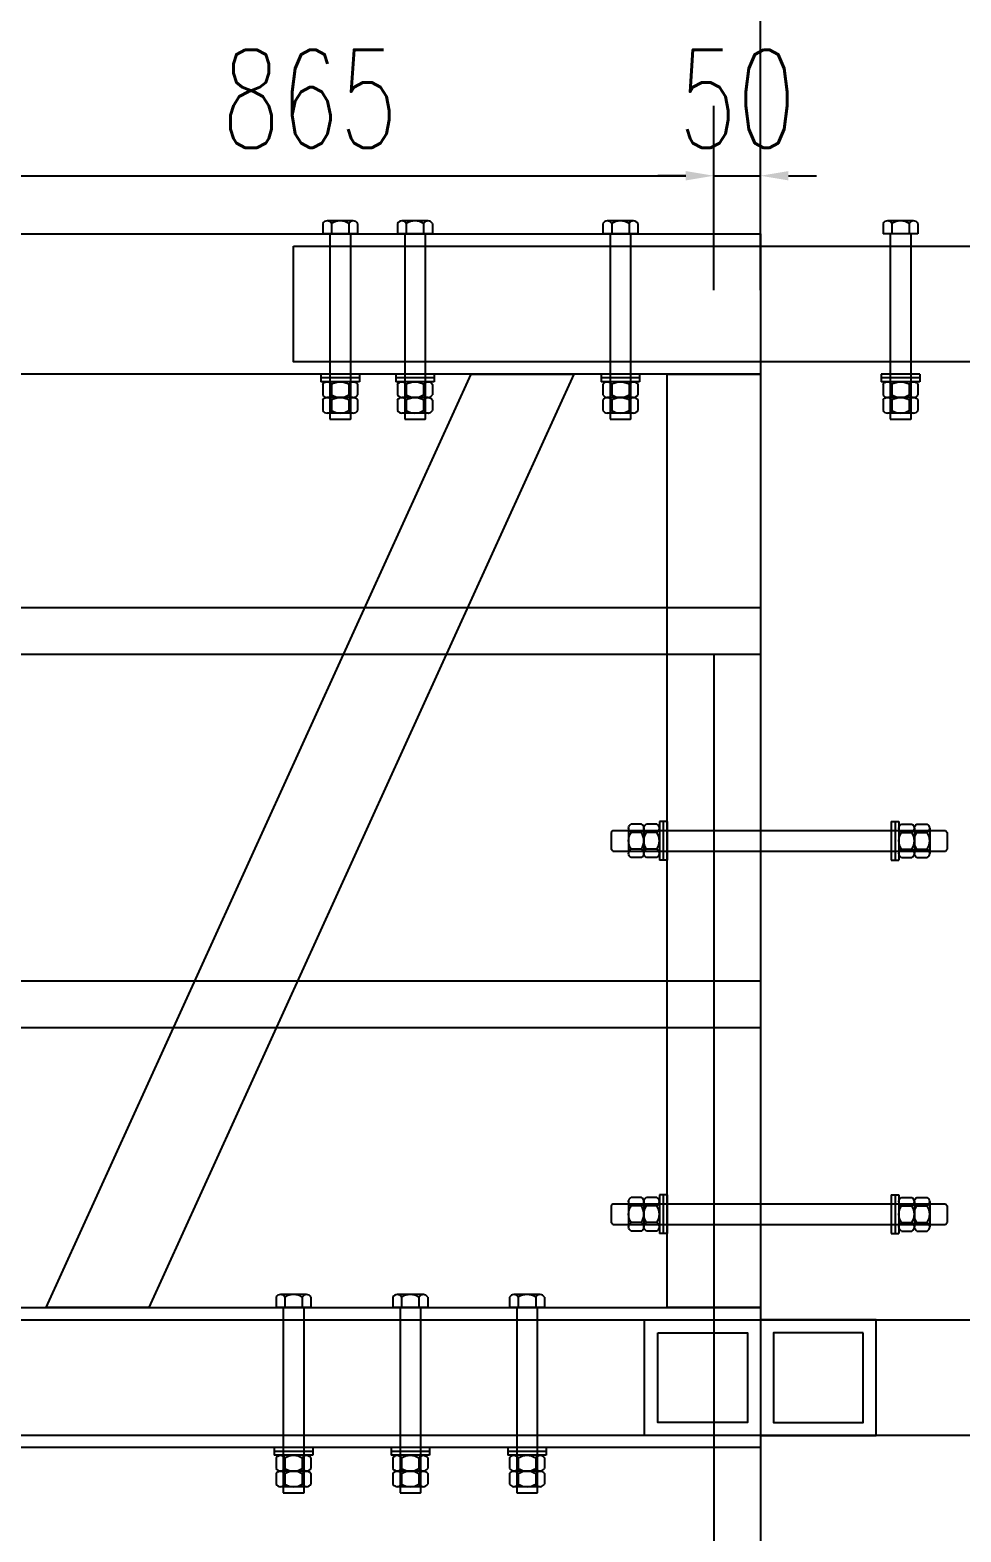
# Model space of a CAD drawing. Header units: millimetres. Extents: x -2430464 to 225692, y -180 to 1805330.
# Drawn here: x -668487 to -667490, y 490518 to 492127 of the extents above; entities that cross this region are included whole.
import ezdxf

# ---------------------------------------------------------------- set-up
doc = ezdxf.new("R2010")
doc.units = ezdxf.units.MM
doc.header["$LTSCALE"] = 1000
doc.layers.get('0').update_dxf_attribs({"linetype": 'CONTINUOUS'})
doc.layers.get('DEFPOINTS').update_dxf_attribs({"linetype": 'CONTINUOUS'})
for name, color, linetype in [('W-STEEL_FRAME钢架', 3, 'CONTINUOUS'), ('W-STEEL_KEEL钢龙骨', 5, 'CONTINUOUS'), ('尺寸', 6, 'CONTINUOUS'), ('方管150X150X12', 3, 'CONTINUOUS')]:
    doc.layers.add(name, color=color, linetype=linetype)
doc.layers.add('成片房屋', color=1, linetype='CONTINUOUS', lineweight=0)
doc.styles.add('STANDARD_T3', font='simplex.shx', dxfattribs={"width": 0.7, "bigfont": 'gbcbig.shx'})
doc.dimstyles.new('W&&100', dxfattribs={"dimtxt": 350, "dimasz": 100, "dimexe": 250, "dimexo": 300, "dimgap": 100, "dimtad": 1, "dimdec": 0, "dimzin": 0, "dimdsep": 46, "dimtxsty": 'STANDARD_T3', "dimcen": 0.09, "dimclrd": 1, "dimclre": 1, "dimclrt": 7, "dimazin": 2, "dimtfac": 1, "dimtdec": 0, "dimtix": 1, "dimtmove": 2, "dimatfit": 3, "dimfxl": 0, "dimtolj": 1, "dimtzin": 0, "dimarcsym": 0})
doc.dimstyles.new('W&&20', dxfattribs={"dimtxt": 70, "dimasz": 20, "dimexe": 50, "dimexo": 60, "dimgap": 20, "dimtad": 1, "dimdec": 0, "dimzin": 0, "dimdsep": 46, "dimtxsty": 'STANDARD_T3', "dimcen": 0.09, "dimclrd": 1, "dimclre": 1, "dimclrt": 7, "dimazin": 2, "dimtfac": 1, "dimtdec": 0, "dimtix": 1, "dimtmove": 2, "dimatfit": 3, "dimfxl": 0, "dimtolj": 1, "dimtzin": 0, "dimarcsym": 0})
doc.dimstyles.new('W&&30', dxfattribs={"dimtxt": 105, "dimasz": 30, "dimexe": 75, "dimexo": 90, "dimgap": 30, "dimtad": 1, "dimdec": 0, "dimzin": 0, "dimdsep": 46, "dimtxsty": 'STANDARD_T3', "dimcen": 0.09, "dimclrd": 1, "dimclre": 1, "dimclrt": 7, "dimazin": 2, "dimtfac": 1, "dimtdec": 0, "dimtix": 1, "dimtmove": 2, "dimatfit": 3, "dimfxl": 0, "dimtolj": 1, "dimtzin": 0, "dimarcsym": 0})

# ---------------------------------------------------------------- blocks, each defined once
blk = doc.blocks.new('*D2891')
at = {"layer": 'DEFPOINTS', "color": 0, "transparency": 16777216}
for p in [(-667704.8, 491908.1), (-680704.8, 490621.9), (-680704.8, 490056.4)]:
    blk.add_point(p, dxfattribs=at)
at = {"layer": '成片房屋', "color": 1, "lineweight": -2, "transparency": 16777216}
for p, q in [((-667704.8, 491818.1), (-667704.8, 489981.4)), ((-680704.8, 490531.9), (-680704.8, 489981.4)), ((-667734.8, 490056.4), (-680674.8, 490056.4))]:
    blk.add_line(p, q, dxfattribs=at)
at = {"layer": '成片房屋', "color": 1, "transparency": 16777216}
for points in [[(-680674.8, 490061.4), (-680674.8, 490051.4), (-680704.8, 490056.4)], [(-667734.8, 490061.4), (-667734.8, 490051.4), (-667704.8, 490056.4)]]:
    blk.add_solid(points, dxfattribs=at)
at = {"layer": '成片房屋', "color": 7, "transparency": 16777216, "insert": (-674204.8, 490138.9), "char_height": 105, "attachment_point": 5, "style": 'STANDARD_T3'}
blk.add_mtext('\\A1;13000', dxfattribs=at)
blk = doc.blocks.new('*D2892')
at = {"layer": 'DEFPOINTS', "color": 0, "transparency": 16777216}
for p in [(-667704.8, 492156.4), (-680035.7, 491908.1), (-667704.8, 491908.1)]:
    blk.add_point(p, dxfattribs=at)
at = {"layer": '成片房屋', "color": 1, "lineweight": -2, "transparency": 16777216}
for p, q in [((-680035.7, 491998.1), (-680035.7, 492231.4)), ((-667704.8, 491998.1), (-667704.8, 492231.4)), ((-680005.7, 492156.4), (-667734.8, 492156.4))]:
    blk.add_line(p, q, dxfattribs=at)
at = {"layer": '成片房屋', "color": 1, "transparency": 16777216}
for points in [[(-680005.7, 492161.4), (-680005.7, 492151.4), (-680035.7, 492156.4)], [(-667734.8, 492161.4), (-667734.8, 492151.4), (-667704.8, 492156.4)]]:
    blk.add_solid(points, dxfattribs=at)
at = {"layer": '成片房屋', "color": 7, "transparency": 16777216, "insert": (-673870.2, 492238.9), "char_height": 105, "attachment_point": 5, "style": 'STANDARD_T3'}
blk.add_mtext('\\A1;12331', dxfattribs=at)
blk = doc.blocks.new('*D3030')
at = {"layer": 'DEFPOINTS', "color": 0, "transparency": 16777216}
for p in [(-668704.8, 490621.1), (-666704.8, 490608.1), (-666704.8, 490410.1)]:
    blk.add_point(p, dxfattribs=at)
at = {"layer": '方管150X150X12', "color": 1, "lineweight": -2, "transparency": 16777216}
for p, q in [((-668704.8, 490561.1), (-668704.8, 490360.1)), ((-666704.8, 490548.1), (-666704.8, 490360.1)), ((-668684.8, 490410.1), (-666724.8, 490410.1))]:
    blk.add_line(p, q, dxfattribs=at)
at = {"layer": '方管150X150X12', "color": 1, "transparency": 16777216}
for points in [[(-668684.8, 490413.4), (-668684.8, 490406.7), (-668704.8, 490410.1)], [(-666724.8, 490413.4), (-666724.8, 490406.7), (-666704.8, 490410.1)]]:
    blk.add_solid(points, dxfattribs=at)
at = {"layer": '方管150X150X12', "color": 7, "transparency": 16777216, "insert": (-667704.8, 490465.1), "char_height": 70, "attachment_point": 5, "style": 'STANDARD_T3'}
blk.add_mtext('\\A1;2000', dxfattribs=at)
blk = doc.blocks.new('*D3143')
at = {"color": 1, "lineweight": -2, "transparency": 16777216}
for p, q in [((-679854.8, 491458.1), (-679854.8, 488755.7)), ((-667754.8, 491458.1), (-667754.8, 488755.7)), ((-679754.8, 489005.7), (-667854.8, 489005.7))]:
    blk.add_line(p, q, dxfattribs=at)
at = {"color": 1, "transparency": 16777216}
for points in [[(-679754.8, 489022.4), (-679754.8, 488989.1), (-679854.8, 489005.7)], [(-667854.8, 489022.4), (-667854.8, 488989.1), (-667754.8, 489005.7)]]:
    blk.add_solid(points, dxfattribs=at)
at = {"layer": 'DEFPOINTS', "color": 0, "transparency": 16777216}
for p in [(-679854.8, 491758.1), (-667754.8, 491758.1), (-667754.8, 489005.7)]:
    blk.add_point(p, dxfattribs=at)
at = {"color": 7, "transparency": 16777216, "insert": (-673804.8, 489280.7), "char_height": 350, "attachment_point": 5, "style": 'STANDARD_T3'}
blk.add_mtext('\\A1;12100', dxfattribs=at)
blk = doc.blocks.new('*D3134')
at = {"layer": 'DEFPOINTS', "color": 0, "transparency": 16777216}
for p in [(-667754.8, 491970.5), (-668619.8, 491758.1), (-667754.8, 491758.1)]:
    blk.add_point(p, dxfattribs=at)
at = {"layer": '成片房屋', "color": 1, "lineweight": -2, "transparency": 16777216}
for p, q in [((-668619.8, 491848.1), (-668619.8, 492045.5)), ((-667754.8, 491848.1), (-667754.8, 492045.5)), ((-668589.8, 491970.5), (-667784.8, 491970.5))]:
    blk.add_line(p, q, dxfattribs=at)
at = {"layer": '成片房屋', "color": 1, "transparency": 16777216}
for points in [[(-668589.8, 491975.5), (-668589.8, 491965.5), (-668619.8, 491970.5)], [(-667784.8, 491975.5), (-667784.8, 491965.5), (-667754.8, 491970.5)]]:
    blk.add_solid(points, dxfattribs=at)
at = {"layer": '成片房屋', "color": 7, "transparency": 16777216, "insert": (-668187.3, 492053), "char_height": 105, "attachment_point": 5, "style": 'STANDARD_T3'}
blk.add_mtext('\\A1;865', dxfattribs=at)
blk = doc.blocks.new('*D3135')
at = {"layer": 'DEFPOINTS', "color": 0, "transparency": 16777216}
for p in [(-667704.8, 491970.5), (-667754.8, 491758.1), (-667704.8, 491758.1)]:
    blk.add_point(p, dxfattribs=at)
at = {"layer": '成片房屋', "color": 1, "lineweight": -2, "transparency": 16777216}
for p, q in [((-667754.8, 491848.1), (-667754.8, 492045.5)), ((-667704.8, 491848.1), (-667704.8, 492045.5)), ((-667784.8, 491970.5), (-667814.8, 491970.5)), ((-667754.8, 491970.5), (-667704.8, 491970.5)), ((-667674.8, 491970.5), (-667644.8, 491970.5))]:
    blk.add_line(p, q, dxfattribs=at)
at = {"layer": '成片房屋', "color": 1, "transparency": 16777216}
for points in [[(-667784.8, 491975.5), (-667784.8, 491965.5), (-667754.8, 491970.5)], [(-667674.8, 491975.5), (-667674.8, 491965.5), (-667704.8, 491970.5)]]:
    blk.add_solid(points, dxfattribs=at)
at = {"layer": '成片房屋', "color": 7, "transparency": 16777216, "insert": (-667729.8, 492053), "char_height": 105, "attachment_point": 5, "style": 'STANDARD_T3'}
blk.add_mtext('\\A1;50', dxfattribs=at)

msp = doc.modelspace()

# ---------------------------------------------------------------- linework, layer by layer
for points in [[(-668164.13, 491919.33, 0.6010709), (-668173.46, 491919.33, 0.6010709)], [(-668145.48, 491919.33, 0.30051), (-668164.14, 491919.33, 0.30051)], [(-668136.16, 491919.33, 0.6010709), (-668145.49, 491919.33, 0.6010709)], [(-668084.13, 491919.33, 0.6010709), (-668093.46, 491919.33, 0.6010709)], [(-668065.48, 491919.33, 0.30051), (-668084.14, 491919.33, 0.30051)], [(-668056.16, 491919.33, 0.6010709), (-668065.49, 491919.33, 0.6010709)], [(-667864.13, 491919.33, 0.6010709), (-667873.46, 491919.33, 0.6010709)], [(-667845.48, 491919.33, 0.30051), (-667864.14, 491919.33, 0.30051)], [(-667836.16, 491919.33, 0.6010709), (-667845.49, 491919.33, 0.6010709)], [(-667564.13, 491919.33, 0.6010709), (-667573.46, 491919.33, 0.6010709)], [(-667545.48, 491919.33, 0.30051), (-667564.14, 491919.33, 0.30051)], [(-667536.16, 491919.33, 0.6010709), (-667545.49, 491919.33, 0.6010709)], [(-668173.46, 491747.08, -0.6010706), (-668164.13, 491747.08, -0.6010706)], [(-668173.46, 491735.89, 0.6010706), (-668164.13, 491735.89, 0.6010706)], [(-668164.14, 491747.08, -0.3005099), (-668145.48, 491747.08, -0.3005099)], [(-668164.14, 491735.89, 0.3005099), (-668145.48, 491735.89, 0.3005099)], [(-668145.49, 491747.08, -0.6010706), (-668136.16, 491747.08, -0.6010706)], [(-668145.49, 491735.89, 0.6010706), (-668136.16, 491735.89, 0.6010706)], [(-668093.46, 491747.08, -0.6010706), (-668084.13, 491747.08, -0.6010706)], [(-668093.46, 491735.89, 0.6010706), (-668084.13, 491735.89, 0.6010706)], [(-668084.14, 491747.08, -0.3005099), (-668065.48, 491747.08, -0.3005099)], [(-668084.14, 491735.89, 0.3005099), (-668065.48, 491735.89, 0.3005099)], [(-668065.49, 491747.08, -0.6010706), (-668056.16, 491747.08, -0.6010706)], [(-668065.49, 491735.89, 0.6010706), (-668056.16, 491735.89, 0.6010706)], [(-667873.46, 491747.08, -0.6010706), (-667864.13, 491747.08, -0.6010706)], [(-667873.46, 491735.89, 0.6010706), (-667864.13, 491735.89, 0.6010706)], [(-667864.14, 491747.08, -0.3005099), (-667845.48, 491747.08, -0.3005099)], [(-667864.14, 491735.89, 0.3005099), (-667845.48, 491735.89, 0.3005099)], [(-667845.49, 491747.08, -0.6010706), (-667836.16, 491747.08, -0.6010706)], [(-667845.49, 491735.89, 0.6010706), (-667836.16, 491735.89, 0.6010706)], [(-667573.46, 491747.08, -0.6010706), (-667564.13, 491747.08, -0.6010706)], [(-667573.46, 491735.89, 0.6010706), (-667564.13, 491735.89, 0.6010706)], [(-667564.14, 491747.08, -0.3005099), (-667545.48, 491747.08, -0.3005099)], [(-667564.14, 491735.89, 0.3005099), (-667545.48, 491735.89, 0.3005099)], [(-667545.49, 491747.08, -0.6010706), (-667536.16, 491747.08, -0.6010706)], [(-667545.49, 491735.89, 0.6010706), (-667536.16, 491735.89, 0.6010706)], [(-668173.46, 491730.28, -0.6010706), (-668164.13, 491730.28, -0.6010706)], [(-668173.46, 491719.09, 0.6010706), (-668164.13, 491719.09, 0.6010706)], [(-668164.14, 491730.28, -0.3005099), (-668145.48, 491730.28, -0.3005099)], [(-668164.14, 491719.09, 0.3005099), (-668145.48, 491719.09, 0.3005099)], [(-668145.49, 491730.28, -0.6010706), (-668136.17, 491730.28, -0.6010706)], [(-668145.49, 491719.09, 0.6010706), (-668136.17, 491719.09, 0.6010706)], [(-668093.46, 491730.28, -0.6010706), (-668084.13, 491730.28, -0.6010706)], [(-668093.46, 491719.09, 0.6010706), (-668084.13, 491719.09, 0.6010706)], [(-668084.14, 491730.28, -0.3005099), (-668065.48, 491730.28, -0.3005099)], [(-668084.14, 491719.09, 0.3005099), (-668065.48, 491719.09, 0.3005099)], [(-668065.49, 491730.28, -0.6010706), (-668056.17, 491730.28, -0.6010706)], [(-668065.49, 491719.09, 0.6010706), (-668056.17, 491719.09, 0.6010706)], [(-667873.46, 491730.28, -0.6010706), (-667864.13, 491730.28, -0.6010706)], [(-667873.46, 491719.09, 0.6010706), (-667864.13, 491719.09, 0.6010706)], [(-667864.14, 491730.28, -0.3005099), (-667845.48, 491730.28, -0.3005099)], [(-667864.14, 491719.09, 0.3005099), (-667845.48, 491719.09, 0.3005099)], [(-667845.49, 491730.28, -0.6010706), (-667836.17, 491730.28, -0.6010706)], [(-667845.49, 491719.09, 0.6010706), (-667836.17, 491719.09, 0.6010706)], [(-667573.46, 491730.28, -0.6010706), (-667564.13, 491730.28, -0.6010706)], [(-667573.46, 491719.09, 0.6010706), (-667564.13, 491719.09, 0.6010706)], [(-667564.14, 491730.28, -0.3005099), (-667545.48, 491730.28, -0.3005099)], [(-667564.14, 491719.09, 0.3005099), (-667545.48, 491719.09, 0.3005099)], [(-667545.49, 491730.28, -0.6010706), (-667536.17, 491730.28, -0.6010706)], [(-667545.49, 491719.09, 0.6010706), (-667536.17, 491719.09, 0.6010706)], [(-667843.31, 491267.13, -0.6117695), (-667843.31, 491276.13, -0.6117695)], [(-667832.31, 491267.13, 0.6117695), (-667832.31, 491276.13, 0.6117695)], [(-667826.81, 491267.13, -0.6117695), (-667826.81, 491276.13, -0.6117695)], [(-667815.81, 491267.13, 0.6117695), (-667815.81, 491276.13, 0.6117695)], [(-667553.75, 491267.13, -0.6117695), (-667553.75, 491276.13, -0.6117695)], [(-667542.75, 491267.13, 0.6117695), (-667542.75, 491276.13, 0.6117695)], [(-667537.25, 491267.13, -0.6117695), (-667537.25, 491276.13, -0.6117695)], [(-667526.25, 491267.13, 0.6117695), (-667526.25, 491276.13, 0.6117695)], [(-667843.31, 491249.13, -0.3058581), (-667843.31, 491267.13, -0.3058581)], [(-667832.31, 491249.13, 0.3058581), (-667832.31, 491267.13, 0.3058581)], [(-667826.81, 491249.13, -0.3058581), (-667826.81, 491267.13, -0.3058581)], [(-667815.81, 491249.13, 0.3058581), (-667815.81, 491267.13, 0.3058581)], [(-667553.75, 491249.13, -0.3058581), (-667553.75, 491267.13, -0.3058581)], [(-667542.75, 491249.13, 0.3058581), (-667542.75, 491267.13, 0.3058581)], [(-667537.25, 491249.13, -0.3058581), (-667537.25, 491267.13, -0.3058581)], [(-667526.25, 491249.13, 0.3058581), (-667526.25, 491267.13, 0.3058581)], [(-667843.31, 491240.14, -0.6117695), (-667843.31, 491249.14, -0.6117695)], [(-667832.31, 491240.14, 0.6117695), (-667832.31, 491249.14, 0.6117695)], [(-667826.81, 491240.14, -0.6117695), (-667826.81, 491249.14, -0.6117695)], [(-667815.81, 491240.14, 0.6117695), (-667815.81, 491249.14, 0.6117695)], [(-667553.75, 491240.14, -0.6117695), (-667553.75, 491249.14, -0.6117695)], [(-667542.75, 491240.14, 0.6117695), (-667542.75, 491249.14, 0.6117695)], [(-667537.25, 491240.14, -0.6117695), (-667537.25, 491249.14, -0.6117695)], [(-667526.25, 491240.14, 0.6117695), (-667526.25, 491249.14, 0.6117695)], [(-667843.31, 490867.13, -0.6117695), (-667843.31, 490876.13, -0.6117695)], [(-667843.31, 490849.13, -0.3058581), (-667843.31, 490867.13, -0.3058581)], [(-667832.31, 490867.13, 0.6117695), (-667832.31, 490876.13, 0.6117695)], [(-667832.31, 490849.13, 0.3058581), (-667832.31, 490867.13, 0.3058581)], [(-667826.81, 490867.13, -0.6117695), (-667826.81, 490876.13, -0.6117695)], [(-667826.81, 490849.13, -0.3058581), (-667826.81, 490867.13, -0.3058581)], [(-667815.81, 490867.13, 0.6117695), (-667815.81, 490876.13, 0.6117695)], [(-667815.81, 490849.13, 0.3058581), (-667815.81, 490867.13, 0.3058581)], [(-667553.75, 490867.13, -0.6117695), (-667553.75, 490876.13, -0.6117695)], [(-667553.75, 490849.13, -0.3058581), (-667553.75, 490867.13, -0.3058581)], [(-667542.75, 490867.13, 0.6117695), (-667542.75, 490876.13, 0.6117695)], [(-667542.75, 490849.13, 0.3058581), (-667542.75, 490867.13, 0.3058581)], [(-667537.25, 490867.13, -0.6117695), (-667537.25, 490876.13, -0.6117695)], [(-667537.25, 490849.13, -0.3058581), (-667537.25, 490867.13, -0.3058581)], [(-667526.25, 490867.13, 0.6117695), (-667526.25, 490876.13, 0.6117695)], [(-667526.25, 490849.13, 0.3058581), (-667526.25, 490867.13, 0.3058581)], [(-667843.31, 490840.14, -0.6117695), (-667843.31, 490849.14, -0.6117695)], [(-667832.31, 490840.14, 0.6117695), (-667832.31, 490849.14, 0.6117695)], [(-667826.81, 490840.14, -0.6117695), (-667826.81, 490849.14, -0.6117695)], [(-667815.81, 490840.14, 0.6117695), (-667815.81, 490849.14, 0.6117695)], [(-667553.75, 490840.14, -0.6117695), (-667553.75, 490849.14, -0.6117695)], [(-667542.75, 490840.14, 0.6117695), (-667542.75, 490849.14, 0.6117695)], [(-667537.25, 490840.14, -0.6117695), (-667537.25, 490849.14, -0.6117695)], [(-667526.25, 490840.14, 0.6117695), (-667526.25, 490849.14, 0.6117695)], [(-668214.13, 490769.33, 0.6010709), (-668223.46, 490769.33, 0.6010709)], [(-668195.48, 490769.33, 0.30051), (-668214.14, 490769.33, 0.30051)], [(-668186.16, 490769.33, 0.6010709), (-668195.49, 490769.33, 0.6010709)], [(-668089.13, 490769.33, 0.6010709), (-668098.46, 490769.33, 0.6010709)], [(-668070.48, 490769.33, 0.30051), (-668089.14, 490769.33, 0.30051)], [(-668061.16, 490769.33, 0.6010709), (-668070.49, 490769.33, 0.6010709)], [(-667964.13, 490769.33, 0.6010709), (-667973.46, 490769.33, 0.6010709)], [(-667945.48, 490769.33, 0.30051), (-667964.14, 490769.33, 0.30051)], [(-667936.16, 490769.33, 0.6010709), (-667945.49, 490769.33, 0.6010709)], [(-668223.46, 490597.08, -0.6010706), (-668214.13, 490597.08, -0.6010706)], [(-668214.14, 490597.08, -0.3005099), (-668195.48, 490597.08, -0.3005099)], [(-668195.49, 490597.08, -0.6010706), (-668186.16, 490597.08, -0.6010706)], [(-668098.46, 490597.08, -0.6010706), (-668089.13, 490597.08, -0.6010706)], [(-668089.14, 490597.08, -0.3005099), (-668070.48, 490597.08, -0.3005099)], [(-668070.49, 490597.08, -0.6010706), (-668061.16, 490597.08, -0.6010706)], [(-667973.46, 490597.08, -0.6010706), (-667964.13, 490597.08, -0.6010706)], [(-667964.14, 490597.08, -0.3005099), (-667945.48, 490597.08, -0.3005099)], [(-667945.49, 490597.08, -0.6010706), (-667936.16, 490597.08, -0.6010706)], [(-668223.46, 490585.89, 0.6010706), (-668214.13, 490585.89, 0.6010706)], [(-668223.46, 490580.28, -0.6010706), (-668214.13, 490580.28, -0.6010706)], [(-668214.14, 490585.89, 0.3005099), (-668195.48, 490585.89, 0.3005099)], [(-668214.14, 490580.28, -0.3005099), (-668195.48, 490580.28, -0.3005099)], [(-668195.49, 490585.89, 0.6010706), (-668186.16, 490585.89, 0.6010706)], [(-668195.49, 490580.28, -0.6010706), (-668186.17, 490580.28, -0.6010706)], [(-668098.46, 490585.89, 0.6010706), (-668089.13, 490585.89, 0.6010706)], [(-668098.46, 490580.28, -0.6010706), (-668089.13, 490580.28, -0.6010706)], [(-668089.14, 490585.89, 0.3005099), (-668070.48, 490585.89, 0.3005099)], [(-668089.14, 490580.28, -0.3005099), (-668070.48, 490580.28, -0.3005099)], [(-668070.49, 490585.89, 0.6010706), (-668061.16, 490585.89, 0.6010706)], [(-668070.49, 490580.28, -0.6010706), (-668061.17, 490580.28, -0.6010706)], [(-667973.46, 490585.89, 0.6010706), (-667964.13, 490585.89, 0.6010706)], [(-667973.46, 490580.28, -0.6010706), (-667964.13, 490580.28, -0.6010706)], [(-667964.14, 490585.89, 0.3005099), (-667945.48, 490585.89, 0.3005099)], [(-667964.14, 490580.28, -0.3005099), (-667945.48, 490580.28, -0.3005099)], [(-667945.49, 490585.89, 0.6010706), (-667936.16, 490585.89, 0.6010706)], [(-667945.49, 490580.28, -0.6010706), (-667936.17, 490580.28, -0.6010706)], [(-668223.46, 490569.09, 0.6010706), (-668214.13, 490569.09, 0.6010706)], [(-668214.14, 490569.09, 0.3005099), (-668195.48, 490569.09, 0.3005099)], [(-668195.49, 490569.09, 0.6010706), (-668186.17, 490569.09, 0.6010706)], [(-668098.46, 490569.09, 0.6010706), (-668089.13, 490569.09, 0.6010706)], [(-668089.14, 490569.09, 0.3005099), (-668070.48, 490569.09, 0.3005099)], [(-668070.49, 490569.09, 0.6010706), (-668061.17, 490569.09, 0.6010706)], [(-667973.46, 490569.09, 0.6010706), (-667964.13, 490569.09, 0.6010706)], [(-667964.14, 490569.09, 0.3005099), (-667945.48, 490569.09, 0.3005099)], [(-667945.49, 490569.09, 0.6010706), (-667936.17, 490569.09, 0.6010706)]]:
    msp.add_lwpolyline(points, format="xyb")
for points in [[(-668173.46, 491919.33), (-668173.46, 491908.13)], [(-668140.83, 491922.13), (-668168.79, 491922.13)], [(-668164.13, 491919.33), (-668164.13, 491908.13)], [(-668145.49, 491919.33), (-668145.49, 491908.13)], [(-668136.17, 491919.33), (-668136.17, 491908.13)], [(-668093.46, 491919.33), (-668093.46, 491908.13)], [(-668060.83, 491922.13), (-668088.79, 491922.13)], [(-668084.13, 491919.33), (-668084.13, 491908.13)], [(-668065.49, 491919.33), (-668065.49, 491908.13)], [(-668056.17, 491919.33), (-668056.17, 491908.13)], [(-667873.46, 491919.33), (-667873.46, 491908.13)], [(-667840.83, 491922.13), (-667868.79, 491922.13)], [(-667864.13, 491919.33), (-667864.13, 491908.13)], [(-667845.49, 491919.33), (-667845.49, 491908.13)], [(-667836.17, 491919.33), (-667836.17, 491908.13)], [(-667573.46, 491919.33), (-667573.46, 491908.13)], [(-667540.83, 491922.13), (-667568.79, 491922.13)], [(-667564.13, 491919.33), (-667564.13, 491908.13)], [(-667545.49, 491919.33), (-667545.49, 491908.13)], [(-667536.17, 491919.33), (-667536.17, 491908.13)], [(-668136.17, 491908.13), (-668173.46, 491908.13)], [(-668165.81, 491908.13), (-668165.81, 491709.61)], [(-668143.81, 491908.13), (-668143.81, 491709.61)], [(-668056.17, 491908.13), (-668093.46, 491908.13)], [(-668085.81, 491908.13), (-668085.81, 491709.61)], [(-668063.81, 491908.13), (-668063.81, 491709.61)], [(-667836.17, 491908.13), (-667873.46, 491908.13)], [(-667865.81, 491908.13), (-667865.81, 491709.61)], [(-667843.81, 491908.13), (-667843.81, 491709.61)], [(-667536.17, 491908.13), (-667573.46, 491908.13)], [(-667565.81, 491908.13), (-667565.81, 491709.61)], [(-667543.81, 491908.13), (-667543.81, 491709.61)], [(-668134.19, 491758.13), (-668175.44, 491758.13)], [(-668175.44, 491758.13), (-668175.44, 491754.01)], [(-668134.19, 491754.01), (-668175.44, 491754.01)], [(-668175.44, 491754.01), (-668175.44, 491749.88)], [(-668134.19, 491754.01), (-668175.44, 491754.01)], [(-668134.19, 491758.13), (-668134.19, 491754.01)], [(-668134.19, 491754.01), (-668134.19, 491749.88)], [(-668054.19, 491758.13), (-668095.44, 491758.13)], [(-668095.44, 491758.13), (-668095.44, 491754.01)], [(-668054.19, 491754.01), (-668095.44, 491754.01)], [(-668095.44, 491754.01), (-668095.44, 491749.88)], [(-668054.19, 491754.01), (-668095.44, 491754.01)], [(-668054.19, 491758.13), (-668054.19, 491754.01)], [(-668054.19, 491754.01), (-668054.19, 491749.88)], [(-667834.19, 491758.13), (-667875.44, 491758.13)], [(-667875.44, 491758.13), (-667875.44, 491754.01)], [(-667834.19, 491754.01), (-667875.44, 491754.01)], [(-667875.44, 491754.01), (-667875.44, 491749.88)], [(-667834.19, 491754.01), (-667875.44, 491754.01)], [(-667834.19, 491758.13), (-667834.19, 491754.01)], [(-667834.19, 491754.01), (-667834.19, 491749.88)], [(-667534.19, 491758.13), (-667575.44, 491758.13)], [(-667575.44, 491758.13), (-667575.44, 491754.01)], [(-667534.19, 491754.01), (-667575.44, 491754.01)], [(-667575.44, 491754.01), (-667575.44, 491749.88)], [(-667534.19, 491754.01), (-667575.44, 491754.01)], [(-667534.19, 491758.13), (-667534.19, 491754.01)], [(-667534.19, 491754.01), (-667534.19, 491749.88)], [(-668134.19, 491749.88), (-668175.44, 491749.88)], [(-668173.45, 491747.08), (-668173.45, 491735.88)], [(-668140.83, 491749.88), (-668168.79, 491749.88)], [(-668164.13, 491747.08), (-668164.13, 491735.88)], [(-668145.49, 491747.08), (-668145.49, 491735.88)], [(-668136.16, 491747.08), (-668136.16, 491735.88)], [(-668054.19, 491749.88), (-668095.44, 491749.88)], [(-668093.45, 491747.08), (-668093.45, 491735.88)], [(-668060.83, 491749.88), (-668088.79, 491749.88)], [(-668084.13, 491747.08), (-668084.13, 491735.88)], [(-668065.49, 491747.08), (-668065.49, 491735.88)], [(-668056.16, 491747.08), (-668056.16, 491735.88)], [(-667834.19, 491749.88), (-667875.44, 491749.88)], [(-667873.45, 491747.08), (-667873.45, 491735.88)], [(-667840.83, 491749.88), (-667868.79, 491749.88)], [(-667864.13, 491747.08), (-667864.13, 491735.88)], [(-667845.49, 491747.08), (-667845.49, 491735.88)], [(-667836.16, 491747.08), (-667836.16, 491735.88)], [(-667534.19, 491749.88), (-667575.44, 491749.88)], [(-667573.45, 491747.08), (-667573.45, 491735.88)], [(-667540.83, 491749.88), (-667568.79, 491749.88)], [(-667564.13, 491747.08), (-667564.13, 491735.88)], [(-667545.49, 491747.08), (-667545.49, 491735.88)], [(-667536.16, 491747.08), (-667536.16, 491735.88)], [(-668173.46, 491730.28), (-668173.46, 491719.08)], [(-668140.83, 491733.08), (-668168.8, 491733.08)], [(-668140.83, 491733.08), (-668168.79, 491733.08)], [(-668164.13, 491730.28), (-668164.13, 491719.08)], [(-668145.49, 491730.28), (-668145.49, 491719.08)], [(-668136.17, 491730.28), (-668136.17, 491719.08)], [(-668093.46, 491730.28), (-668093.46, 491719.08)], [(-668060.83, 491733.08), (-668088.8, 491733.08)], [(-668060.83, 491733.08), (-668088.79, 491733.08)], [(-668084.13, 491730.28), (-668084.13, 491719.08)], [(-668065.49, 491730.28), (-668065.49, 491719.08)], [(-668056.17, 491730.28), (-668056.17, 491719.08)], [(-667873.46, 491730.28), (-667873.46, 491719.08)], [(-667840.83, 491733.08), (-667868.8, 491733.08)], [(-667840.83, 491733.08), (-667868.79, 491733.08)], [(-667864.13, 491730.28), (-667864.13, 491719.08)], [(-667845.49, 491730.28), (-667845.49, 491719.08)], [(-667836.17, 491730.28), (-667836.17, 491719.08)], [(-667573.46, 491730.28), (-667573.46, 491719.08)], [(-667540.83, 491733.08), (-667568.8, 491733.08)], [(-667540.83, 491733.08), (-667568.79, 491733.08)], [(-667564.13, 491730.28), (-667564.13, 491719.08)], [(-667545.49, 491730.28), (-667545.49, 491719.08)], [(-667536.17, 491730.28), (-667536.17, 491719.08)], [(-668140.83, 491716.28), (-668168.8, 491716.28)], [(-668165.81, 491709.61), (-668143.81, 491709.61), (-668143.81, 491709.61)], [(-668060.83, 491716.28), (-668088.8, 491716.28)], [(-668085.81, 491709.61), (-668063.81, 491709.61), (-668063.81, 491709.61)], [(-667840.83, 491716.28), (-667868.8, 491716.28)], [(-667865.81, 491709.61), (-667843.81, 491709.61), (-667843.81, 491709.61)], [(-667540.83, 491716.28), (-667568.8, 491716.28)], [(-667565.81, 491709.61), (-667543.81, 491709.61), (-667543.81, 491709.61)], [(-667862.75, 491269.13), (-667864.81, 491267.07)], [(-667862.75, 491269.13), (-667506.81, 491269.13)], [(-667846.06, 491271.63), (-667846.06, 491244.64)], [(-667832.31, 491276.13), (-667843.31, 491276.13)], [(-667829.56, 491271.63), (-667829.56, 491244.64)], [(-667829.56, 491271.63), (-667829.56, 491244.64)], [(-667815.81, 491276.13), (-667826.81, 491276.13)], [(-667813.06, 491278.76), (-667813.06, 491237.51)], [(-667808.94, 491278.76), (-667813.06, 491278.76)], [(-667813.06, 491271.63), (-667813.06, 491244.64)], [(-667808.94, 491278.76), (-667808.94, 491237.51)], [(-667808.94, 491278.76), (-667808.94, 491237.51)], [(-667804.81, 491278.76), (-667808.94, 491278.76)], [(-667804.81, 491278.76), (-667804.81, 491237.51)], [(-667564.75, 491278.76), (-667560.63, 491278.76)], [(-667564.75, 491278.76), (-667564.75, 491237.51)], [(-667560.63, 491278.76), (-667556.5, 491278.76)], [(-667560.63, 491278.76), (-667560.63, 491237.51)], [(-667560.63, 491278.76), (-667560.63, 491237.51)], [(-667556.5, 491278.76), (-667556.5, 491237.51)], [(-667556.5, 491271.63), (-667556.5, 491244.64)], [(-667553.75, 491276.13), (-667542.75, 491276.13)], [(-667540, 491271.63), (-667540, 491244.64)], [(-667540, 491271.63), (-667540, 491244.64)], [(-667537.25, 491276.13), (-667526.25, 491276.13)], [(-667523.5, 491271.63), (-667523.5, 491244.64)], [(-667506.81, 491269.13), (-667504.75, 491267.07)], [(-667864.81, 491267.07), (-667864.81, 491249.2)], [(-667832.31, 491267.13), (-667843.31, 491267.13)], [(-667815.81, 491267.13), (-667826.81, 491267.13)], [(-667553.75, 491267.13), (-667542.75, 491267.13)], [(-667537.25, 491267.13), (-667526.25, 491267.13)], [(-667504.75, 491267.07), (-667504.75, 491249.2)], [(-667862.75, 491247.13), (-667864.81, 491249.2)], [(-667862.75, 491247.13), (-667506.81, 491247.13)], [(-667832.31, 491249.14), (-667843.31, 491249.14)], [(-667832.31, 491240.14), (-667843.31, 491240.14)], [(-667815.81, 491249.14), (-667826.81, 491249.14)], [(-667815.81, 491240.14), (-667826.81, 491240.14)], [(-667808.94, 491237.51), (-667813.06, 491237.51)], [(-667804.81, 491237.51), (-667808.94, 491237.51)], [(-667564.75, 491237.51), (-667560.63, 491237.51)], [(-667560.63, 491237.51), (-667556.5, 491237.51)], [(-667553.75, 491249.14), (-667542.75, 491249.14)], [(-667553.75, 491240.14), (-667542.75, 491240.14)], [(-667537.25, 491249.14), (-667526.25, 491249.14)], [(-667537.25, 491240.14), (-667526.25, 491240.14)], [(-667506.81, 491247.13), (-667504.75, 491249.2)], [(-667862.75, 490869.13), (-667864.81, 490867.07)], [(-667864.81, 490867.07), (-667864.81, 490849.2)], [(-667862.75, 490869.13), (-667506.81, 490869.13)], [(-667846.06, 490871.63), (-667846.06, 490844.64)], [(-667832.31, 490876.13), (-667843.31, 490876.13)], [(-667832.31, 490867.13), (-667843.31, 490867.13)], [(-667829.56, 490871.63), (-667829.56, 490844.64)], [(-667829.56, 490871.63), (-667829.56, 490844.64)], [(-667815.81, 490876.13), (-667826.81, 490876.13)], [(-667815.81, 490867.13), (-667826.81, 490867.13)], [(-667813.06, 490878.76), (-667813.06, 490837.51)], [(-667808.94, 490878.76), (-667813.06, 490878.76)], [(-667813.06, 490871.63), (-667813.06, 490844.64)], [(-667808.94, 490878.76), (-667808.94, 490837.51)], [(-667808.94, 490878.76), (-667808.94, 490837.51)], [(-667804.81, 490878.76), (-667808.94, 490878.76)], [(-667804.81, 490878.76), (-667804.81, 490837.51)], [(-667564.75, 490878.76), (-667560.63, 490878.76)], [(-667564.75, 490878.76), (-667564.75, 490837.51)], [(-667560.63, 490878.76), (-667556.5, 490878.76)], [(-667560.63, 490878.76), (-667560.63, 490837.51)], [(-667560.63, 490878.76), (-667560.63, 490837.51)], [(-667556.5, 490878.76), (-667556.5, 490837.51)], [(-667556.5, 490871.63), (-667556.5, 490844.64)], [(-667553.75, 490876.13), (-667542.75, 490876.13)], [(-667553.75, 490867.13), (-667542.75, 490867.13)], [(-667540, 490871.63), (-667540, 490844.64)], [(-667540, 490871.63), (-667540, 490844.64)], [(-667537.25, 490876.13), (-667526.25, 490876.13)], [(-667537.25, 490867.13), (-667526.25, 490867.13)], [(-667523.5, 490871.63), (-667523.5, 490844.64)], [(-667506.81, 490869.13), (-667504.75, 490867.07)], [(-667504.75, 490867.07), (-667504.75, 490849.2)], [(-667862.75, 490847.13), (-667864.81, 490849.2)], [(-667862.75, 490847.13), (-667506.81, 490847.13)], [(-667832.31, 490849.14), (-667843.31, 490849.14)], [(-667832.31, 490840.14), (-667843.31, 490840.14)], [(-667815.81, 490849.14), (-667826.81, 490849.14)], [(-667815.81, 490840.14), (-667826.81, 490840.14)], [(-667808.94, 490837.51), (-667813.06, 490837.51)], [(-667804.81, 490837.51), (-667808.94, 490837.51)], [(-667564.75, 490837.51), (-667560.63, 490837.51)], [(-667560.63, 490837.51), (-667556.5, 490837.51)], [(-667553.75, 490849.14), (-667542.75, 490849.14)], [(-667553.75, 490840.14), (-667542.75, 490840.14)], [(-667537.25, 490849.14), (-667526.25, 490849.14)], [(-667537.25, 490840.14), (-667526.25, 490840.14)], [(-667506.81, 490847.13), (-667504.75, 490849.2)], [(-668223.46, 490769.33), (-668223.46, 490758.13)], [(-668190.83, 490772.13), (-668218.79, 490772.13)], [(-668214.13, 490769.33), (-668214.13, 490758.13)], [(-668195.49, 490769.33), (-668195.49, 490758.13)], [(-668186.17, 490769.33), (-668186.17, 490758.13)], [(-668098.46, 490769.33), (-668098.46, 490758.13)], [(-668065.83, 490772.13), (-668093.79, 490772.13)], [(-668089.13, 490769.33), (-668089.13, 490758.13)], [(-668070.49, 490769.33), (-668070.49, 490758.13)], [(-668061.17, 490769.33), (-668061.17, 490758.13)], [(-667973.46, 490769.33), (-667973.46, 490758.13)], [(-667940.83, 490772.13), (-667968.79, 490772.13)], [(-667964.13, 490769.33), (-667964.13, 490758.13)], [(-667945.49, 490769.33), (-667945.49, 490758.13)], [(-667936.17, 490769.33), (-667936.17, 490758.13)], [(-668186.17, 490758.13), (-668223.46, 490758.13)], [(-668215.81, 490758.13), (-668215.81, 490559.61)], [(-668193.81, 490758.13), (-668193.81, 490559.61)], [(-668061.17, 490758.13), (-668098.46, 490758.13)], [(-668090.81, 490758.13), (-668090.81, 490559.61)], [(-668068.81, 490758.13), (-668068.81, 490559.61)], [(-667936.17, 490758.13), (-667973.46, 490758.13)], [(-667965.81, 490758.13), (-667965.81, 490559.61)], [(-667943.81, 490758.13), (-667943.81, 490559.61)], [(-668184.19, 490608.13), (-668225.44, 490608.13)], [(-668225.44, 490608.13), (-668225.44, 490604.01)], [(-668184.19, 490608.13), (-668184.19, 490604.01)], [(-668059.19, 490608.13), (-668100.44, 490608.13)], [(-668100.44, 490608.13), (-668100.44, 490604.01)], [(-668059.19, 490608.13), (-668059.19, 490604.01)], [(-667934.19, 490608.13), (-667975.44, 490608.13)], [(-667975.44, 490608.13), (-667975.44, 490604.01)], [(-667934.19, 490608.13), (-667934.19, 490604.01)], [(-668184.19, 490604.01), (-668225.44, 490604.01)], [(-668225.44, 490604.01), (-668225.44, 490599.88)], [(-668184.19, 490604.01), (-668225.44, 490604.01)], [(-668184.19, 490599.88), (-668225.44, 490599.88)], [(-668223.45, 490597.08), (-668223.45, 490585.88)], [(-668190.83, 490599.88), (-668218.79, 490599.88)], [(-668214.13, 490597.08), (-668214.13, 490585.88)], [(-668195.49, 490597.08), (-668195.49, 490585.88)], [(-668186.16, 490597.08), (-668186.16, 490585.88)], [(-668184.19, 490604.01), (-668184.19, 490599.88)], [(-668059.19, 490604.01), (-668100.44, 490604.01)], [(-668100.44, 490604.01), (-668100.44, 490599.88)], [(-668059.19, 490604.01), (-668100.44, 490604.01)], [(-668059.19, 490599.88), (-668100.44, 490599.88)], [(-668098.45, 490597.08), (-668098.45, 490585.88)], [(-668065.83, 490599.88), (-668093.79, 490599.88)], [(-668089.13, 490597.08), (-668089.13, 490585.88)], [(-668070.49, 490597.08), (-668070.49, 490585.88)], [(-668061.16, 490597.08), (-668061.16, 490585.88)], [(-668059.19, 490604.01), (-668059.19, 490599.88)], [(-667934.19, 490604.01), (-667975.44, 490604.01)], [(-667975.44, 490604.01), (-667975.44, 490599.88)], [(-667934.19, 490604.01), (-667975.44, 490604.01)], [(-667934.19, 490599.88), (-667975.44, 490599.88)], [(-667973.45, 490597.08), (-667973.45, 490585.88)], [(-667940.83, 490599.88), (-667968.79, 490599.88)], [(-667964.13, 490597.08), (-667964.13, 490585.88)], [(-667945.49, 490597.08), (-667945.49, 490585.88)], [(-667936.16, 490597.08), (-667936.16, 490585.88)], [(-667934.19, 490604.01), (-667934.19, 490599.88)], [(-668223.46, 490580.28), (-668223.46, 490569.08)], [(-668190.83, 490583.08), (-668218.8, 490583.08)], [(-668190.83, 490583.08), (-668218.79, 490583.08)], [(-668214.13, 490580.28), (-668214.13, 490569.08)], [(-668195.49, 490580.28), (-668195.49, 490569.08)], [(-668186.17, 490580.28), (-668186.17, 490569.08)], [(-668098.46, 490580.28), (-668098.46, 490569.08)], [(-668065.83, 490583.08), (-668093.8, 490583.08)], [(-668065.83, 490583.08), (-668093.79, 490583.08)], [(-668089.13, 490580.28), (-668089.13, 490569.08)], [(-668070.49, 490580.28), (-668070.49, 490569.08)], [(-668061.17, 490580.28), (-668061.17, 490569.08)], [(-667973.46, 490580.28), (-667973.46, 490569.08)], [(-667940.83, 490583.08), (-667968.8, 490583.08)], [(-667940.83, 490583.08), (-667968.79, 490583.08)], [(-667964.13, 490580.28), (-667964.13, 490569.08)], [(-667945.49, 490580.28), (-667945.49, 490569.08)], [(-667936.17, 490580.28), (-667936.17, 490569.08)], [(-668190.83, 490566.28), (-668218.8, 490566.28)], [(-668065.83, 490566.28), (-668093.8, 490566.28)], [(-667940.83, 490566.28), (-667968.8, 490566.28)], [(-668215.81, 490559.61), (-668193.81, 490559.61), (-668193.81, 490559.61)], [(-668090.81, 490559.61), (-668068.81, 490559.61), (-668068.81, 490559.61)], [(-667965.81, 490559.61), (-667943.81, 490559.61), (-667943.81, 490559.61)]]:
    msp.add_lwpolyline(points)
at = {"color": 2}
for points in [[(-668204.81, 491895.13), (-667204.81, 491895.13), (-667204.81, 491771.13), (-668204.81, 491771.13)], [(-668704.81, 490745.13), (-666704.81, 490745.13), (-666704.81, 490621.13), (-668704.81, 490621.13)]]:
    msp.add_lwpolyline(points, close=True, dxfattribs=at)
msp.add_lwpolyline([(-668014.68, 491758.13), (-667904.81, 491758.13), (-668359.94, 490758.13), (-668469.81, 490758.13)], close=True)
at = {"layer": 'W-STEEL_FRAME钢架', "color": 2}
msp.add_lwpolyline([(-667804.81, 491758.13), (-667704.81, 491758.13), (-667704.81, 490758.13), (-667804.81, 490758.13)], close=True, dxfattribs=at)
at = {"layer": 'W-STEEL_KEEL钢龙骨', "color": 4}
for p, q in [((-680268.41, 491508.13), (-667704.81, 491508.13)), ((-680297.51, 491458.13), (-667704.81, 491458.13)), ((-680501.16, 491108.13), (-667704.81, 491108.13)), ((-680530.25, 491058.13), (-667704.81, 491058.13))]:
    msp.add_line(p, q, dxfattribs=at)
at = {"layer": '尺寸', "color": 0}
for p, q in [((-667704.81, 491908.13), (-667704.81, 491588.55)), ((-667704.81, 491758.13), (-667704.81, 490758.13))]:
    msp.add_line(p, q, dxfattribs=at)
at = {"layer": '尺寸'}
for p, q in [((-667704.81, 491358.13), (-667704.81, 491308.13)), ((-667704.81, 491058.13), (-667704.81, 491008.13))]:
    msp.add_line(p, q, dxfattribs=at)
at = {"layer": '方管150X150X12'}
for points in [[(-680035.67, 491908.13), (-667704.81, 491908.13), (-667704.81, 491758.13), (-679949.81, 491758.13)], [(-680704.81, 490608.13), (-680704.81, 490758.13), (-667704.81, 490758.13), (-667704.81, 490608.13)], [(-667828.81, 490745.13), (-667704.81, 490745.13), (-667704.81, 490621.13), (-667828.81, 490621.13)], [(-667580.81, 490745.13), (-667704.81, 490745.13), (-667704.81, 490621.13), (-667580.81, 490621.13)], [(-667814.81, 490731.13), (-667718.81, 490731.13), (-667718.81, 490635.13), (-667814.81, 490635.13)], [(-667594.81, 490731.13), (-667690.81, 490731.13), (-667690.81, 490635.13), (-667594.81, 490635.13)]]:
    msp.add_lwpolyline(points, close=True, dxfattribs=at)

# ---------------------------------------------------------------- dimensions: what is measured, and where the dimension line sits
dim = msp.add_linear_dim(base=(-667754.81, 489005.72), p1=(-679854.81, 491758.13), p2=(-667754.81, 491758.13), dimstyle='W&&100')
dim.commit()
dim.dimension.update_dxf_attribs({"geometry": '*D3143', "text_midpoint": (-673804.81, 489280.72)})
at = {"layer": '成片房屋', "color": 1}
for base, p1, p2, picture, middle in [((-667704.81, 492156.45), (-680035.67, 491908.13), (-667704.81, 491908.13), '*D2892', (-673870.24, 492238.95)), ((-680704.81, 490056.41), (-667704.81, 491908.13), (-680704.81, 490621.9), '*D2891', (-674204.81, 490138.91))]:
    dim = msp.add_linear_dim(base=base, p1=p1, p2=p2, dimstyle='W&&30', dxfattribs=at)
    dim.commit()
    dim.dimension.update_dxf_attribs({"geometry": picture, "text_midpoint": middle})
at = {"layer": '成片房屋'}
for base, p1, p2, picture, middle in [((-667754.81, 491970.49), (-668619.81, 491758.13), (-667754.81, 491758.13), '*D3134', (-668187.31, 492052.99)), ((-667704.81, 491970.49), (-667754.81, 491758.13), (-667704.81, 491758.13), '*D3135', (-667729.81, 492052.99))]:
    dim = msp.add_linear_dim(base=base, p1=p1, p2=p2, dimstyle='W&&30', dxfattribs=at)
    dim.commit()
    dim.dimension.update_dxf_attribs({"geometry": picture, "text_midpoint": middle})
at = {"layer": '方管150X150X12'}
dim = msp.add_linear_dim(base=(-666704.81, 490410.07), p1=(-668704.81, 490621.13), p2=(-666704.81, 490608.13), dimstyle='W&&20', dxfattribs=at)
dim.commit()
dim.dimension.update_dxf_attribs({"geometry": '*D3030', "text_midpoint": (-667704.81, 490465.07)})

doc.saveas('drawing.dxf')
